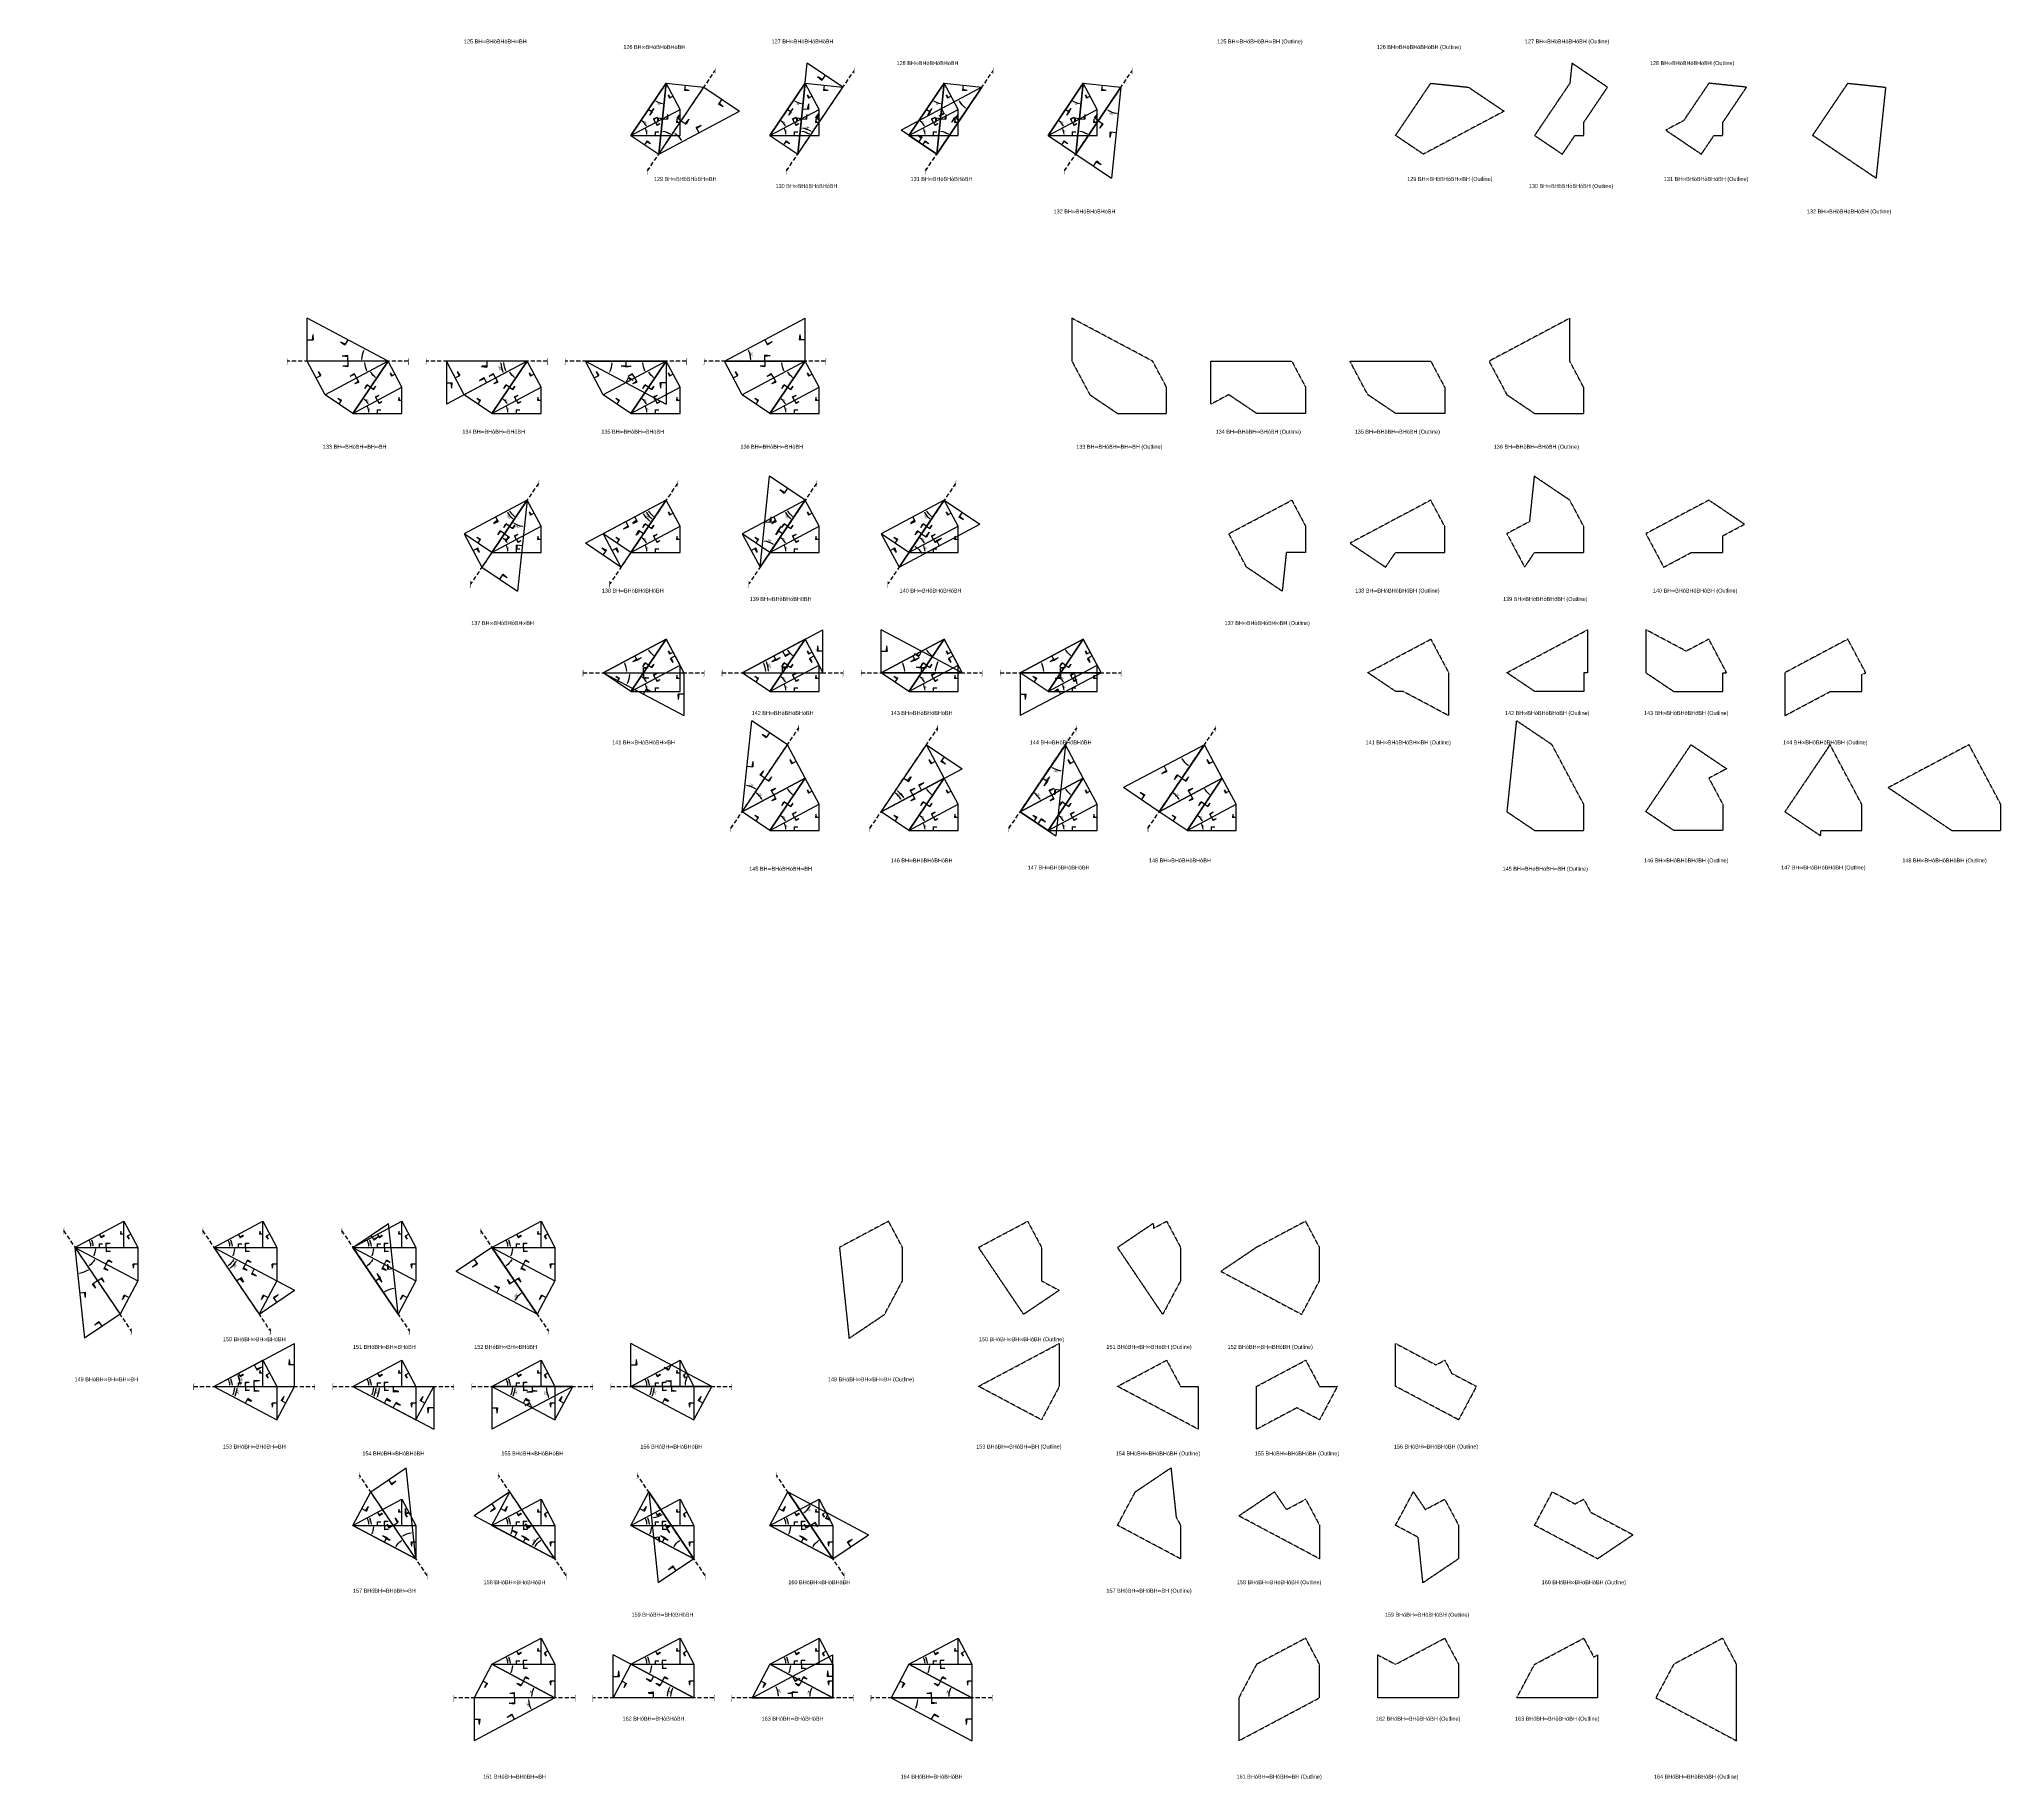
# Model space of a CAD drawing. Header units: millimetres. Extents: x 109495 to 889476, y -4752178 to 24518.
# Drawn here: x 162500 to 761743, y -2354663 to -1822793 of the extents above; entities that cross this region are included whole.
import ezdxf
from ezdxf.enums import TextEntityAlignment as Align

# ---------------------------------------------------------------- set-up
doc = ezdxf.new("R2010")
doc.units = ezdxf.units.MM
doc.header["$PDMODE"] = 35
doc.linetypes.add('DASHED', pattern=[19.05, 12.7, -6.35])
for name, color, linetype in [('BASE', 170, 'Continuous'), ('HYPOTENUSE', 20, 'Continuous'), ('PERPENDICULAR', 90, 'Continuous')]:
    doc.layers.add(name, color=color, linetype=linetype)
doc.styles.add('Arial', font='arial_0.ttf')
doc.dimstyles.new('ISO-25', dxfattribs={"dimtxt": 250, "dimasz": 100, "dimexe": 1.25, "dimexo": 0.625, "dimgap": 100, "dimtad": 1, "dimdec": 0, "dimtxsty": 'Arial', "dimcen": 2.5, "dimadec": 0, "dimazin": 0, "dimtfac": 1, "dimtdec": 0, "dimtmove": 0, "dimatfit": 3, "dimfxl": 1, "dimarcsym": 0})

# ---------------------------------------------------------------- blocks, each defined once
blk = doc.blocks.new('*D9')
at = {"color": 0, "lineweight": -2, "ltscale": 100, "transparency": 16777216}
blk.add_arc((0, 0), 4906, 4.08845, 23.91155, dxfattribs=at)
at = {"color": 0, "ltscale": 100, "transparency": 16777216}
for points in [[(4432, 1963), (4537, 2014), (4332, 2303)], [(4952, 352), (4835, 348), (4906, 0)]]:
    blk.add_solid(points, dxfattribs=at)
at = {"layer": 'Defpoints', "color": 0, "ltscale": 100, "transparency": 16777216}
for p in [(15000, 7976), (0, 0), (0, 0), (4841, 796), (15000, 0)]:
    blk.add_point(p, dxfattribs=at)
at = {"color": 0, "ltscale": 100, "transparency": 16777216, "insert": (5055, 1260), "char_height": 400, "attachment_point": 5, "rotation": 284, "style": 'Arial'}
blk.add_mtext('28°', dxfattribs=at)
blk = doc.blocks.new('SanjoyNathGeometrifyingTrigonometryFundamentalLockedSet')
at = {"color": 242, "linetype": 'DASHED', "ltscale": 100, "true_color": 0xcd2027}
for p, q in [((7500, 3987.8), (8016.4, 3016.6)), ((8852.4, 3574.3), (7922.5, 3193.2)), ((8852.4, 3574.3), (8016.4, 3016.6))]:
    blk.add_line(p, q, dxfattribs=at)
at = {"color": 114, "linetype": 'DASHED', "ltscale": 100, "true_color": 0x139b48}
for p, q in [((14000, 4987.8), (13900, 3987.8)), ((15000, 3987.8), (13900, 3987.8)), ((14000, 4987.8), (14100, 3987.8))]:
    blk.add_line(p, q, dxfattribs=at)
at = {"color": 159, "linetype": 'DASHED', "ltscale": 100, "true_color": 0x22346e}
for p, q in [((7500, 0), (7500, 1100)), ((8500, 1000), (7500, 1100)), ((8500, 1000), (7500, 900))]:
    blk.add_line(p, q, dxfattribs=at)
at = {"layer": 'BASE'}
blk.add_line((0, 0), (15000, 0), dxfattribs=at)
at = {"layer": 'HYPOTENUSE'}
blk.add_line((0, 0), (15000, 7975.6), dxfattribs=at)
at = {"layer": 'PERPENDICULAR'}
blk.add_line((15000, 0), (15000, 7975.6), dxfattribs=at)
at = {"color": 4, "ltscale": 100}
dim = blk.add_angular_dim_2l(base=(4841, 795.6), line1=((0, 0), (15000, 0)), line2=((0, 0), (15000, 7975.6)), dimstyle='ISO-25', override={"dimtxt": 400, "dimasz": 350, "dimgap": 100}, dxfattribs=at)
dim.commit()
dim.dimension.update_dxf_attribs({"geometry": '*D9', "text_midpoint": (5055.4, 1260.5)})

msp = doc.modelspace()

# ---------------------------------------------------------------- linework, layer by layer
at = {"linetype": 'DASHED', "ltscale": 100}
for p, q in [((348296, -1863034), (368997, -1832343)), ((390767, -1863034), (411469, -1832343)), ((433239, -1863034), (453940, -1832343)), ((475710, -1863034), (496412, -1832343)), ((275251, -1921190), (238231, -1921190)), ((317723, -1921190), (280702, -1921190)), ((360194, -1921190), (323173, -1921190)), ((402665, -1921190), (365645, -1921190)), ((315003, -1958546), (294301, -1989237)), ((357474, -1958546), (336773, -1989237)), ((399946, -1958546), (379244, -1989237)), ((442417, -1958546), (421715, -1989237)), ((328613, -2016363), (365634, -2016363)), ((371084, -2016363), (408105, -2016363)), ((413556, -2016363), (450576, -2016363)), ((456027, -2016363), (493048, -2016363)), ((373804, -2063950), (394506, -2033258)), ((416276, -2063950), (436977, -2033258)), ((458747, -2063950), (479449, -2033258)), ((501218, -2063950), (521920, -2033258)), ((169929, -2186854), (190630, -2217546)), ((212400, -2186854), (233102, -2217546)), ((254872, -2186854), (275573, -2217546)), ((297343, -2186854), (318045, -2217546)), ((209680, -2234441), (246701, -2234441)), ((252152, -2234441), (289172, -2234441)), ((294623, -2234441), (331644, -2234441)), ((337095, -2234441), (374115, -2234441)), ((281013, -2292258), (260311, -2261566)), ((323484, -2292258), (302783, -2261566)), ((365956, -2292258), (345254, -2261566)), ((408427, -2292258), (387725, -2261566)), ((326204, -2329614), (289183, -2329614)), ((368675, -2329614), (331655, -2329614)), ((411147, -2329614), (374126, -2329614)), ((453618, -2329614), (416598, -2329614))]:
    msp.add_line(p, q, dxfattribs=at)
at = {"linetype": 'DASHED'}
for points in [[(627810, -1857919), (631669, -1852198), (634329, -1852198), (634329, -1848255), (641611, -1837458), (630732, -1830120), (630088, -1836247), (619329, -1852198)], [(610019, -1844796), (585339, -1857919), (576857, -1852198), (587616, -1836247), (599140, -1837458)], [(670281, -1857919), (674140, -1852198), (676800, -1852198), (676800, -1848255), (684082, -1837458), (672559, -1836247), (664842, -1847689), (659402, -1850581)], [(726554, -1837458), (723632, -1865257), (704271, -1852198), (715031, -1836247)], [(483433, -1931420), (491914, -1937141), (506914, -1937141), (506914, -1929166), (502674, -1921190), (477993, -1908067), (477993, -1921190)], [(610847, -1931420), (619329, -1937141), (634329, -1937141), (634329, -1929166), (630088, -1921190), (630088, -1908067), (605407, -1921190)], [(525904, -1931420), (520465, -1934313), (520465, -1921190), (545145, -1921190), (549386, -1929166), (549386, -1937141), (534386, -1937141)], [(587616, -1921190), (591857, -1929166), (591857, -1937141), (576857, -1937141), (568376, -1931420), (562936, -1921190)], [(619329, -1979613), (634329, -1979613), (634329, -1971637), (630088, -1963661), (619209, -1956323), (617748, -1970223), (610847, -1973892), (616287, -1984122)], [(545145, -1963661), (549386, -1971637), (549386, -1979613), (543469, -1979613), (542223, -1991460), (531344, -1984122), (525904, -1973892)], [(576857, -1979613), (591857, -1979613), (591857, -1971637), (587616, -1963661), (562936, -1976784), (573815, -1984122)], [(658758, -1984122), (667240, -1979613), (676800, -1979613), (676800, -1974529), (683438, -1970999), (672559, -1963661), (653318, -1973892)], [(587616, -2006133), (593056, -2016363), (593056, -2029486), (579135, -2022084), (576857, -2022084), (568376, -2016363)], [(635527, -2003240), (635527, -2016363), (634329, -2016363), (634329, -2022084), (619329, -2022084), (610847, -2016363)], [(676800, -2016363), (677999, -2016363), (672559, -2006133), (665659, -2009802), (653318, -2003240), (653318, -2016363), (661800, -2022084), (676800, -2022084)], [(709711, -2022084), (719271, -2022084), (719271, -2017001), (720470, -2016363), (715031, -2006133), (695790, -2016363), (695790, -2029486)], [(610847, -2058834), (619329, -2064555), (634329, -2064555), (634329, -2056580), (624648, -2038374), (613769, -2031035)], [(653318, -2058834), (667120, -2038374), (677999, -2045712), (672559, -2048604), (676800, -2056580), (676800, -2064555), (661800, -2064555)], [(706839, -2064555), (719271, -2064555), (719271, -2056580), (709591, -2038374), (695790, -2058834), (706669, -2066173)], [(727382, -2051496), (746743, -2064555), (761743, -2064555), (761743, -2056580), (752062, -2038374)], [(426212, -2191969), (421972, -2183994), (406972, -2191969), (409893, -2219769), (420773, -2212430), (426212, -2202200)], [(468684, -2202200), (474123, -2205092), (463244, -2212430), (449443, -2191969), (464443, -2183994), (468684, -2191969)], [(491914, -2191969), (502794, -2184631), (502948, -2186103), (506914, -2183994), (511155, -2191969), (511155, -2202200), (505716, -2212430)], [(553627, -2191969), (549386, -2183994), (534386, -2191969), (523507, -2199308), (548187, -2212430), (553627, -2202200)], [(449443, -2234441), (474123, -2221318), (474123, -2234441), (468684, -2244671)], [(601538, -2234441), (596098, -2244671), (576857, -2234441), (576857, -2221318), (589197, -2227879), (591857, -2226465), (593954, -2230409)], [(511155, -2234441), (516595, -2234441), (516595, -2247564), (491914, -2234441), (506914, -2226465)], [(553627, -2234441), (559066, -2234441), (553627, -2244671), (546726, -2241002), (534386, -2247564), (534386, -2234441), (549386, -2226465)], [(491914, -2276912), (497354, -2266682), (508233, -2259344), (509815, -2274392), (511155, -2276912), (511155, -2287143)], [(528946, -2274020), (539825, -2266682), (543469, -2272083), (549386, -2268937), (553627, -2276912), (553627, -2287143)], [(585940, -2272083), (591857, -2268937), (596098, -2276912), (596098, -2287143), (585219, -2294481), (583758, -2280581), (576857, -2276912), (582297, -2266682)], [(636425, -2272880), (649449, -2279804), (638569, -2287143), (619329, -2276912), (624768, -2266682), (631669, -2270351), (634329, -2268937)], [(553627, -2319384), (549386, -2311408), (534386, -2319384), (528946, -2329614), (528946, -2342737), (553627, -2329614)], [(596098, -2329614), (571418, -2329614), (571418, -2316491), (576857, -2319384), (591857, -2311408), (596098, -2319384)], [(637370, -2317129), (638569, -2316491), (638569, -2329614), (613889, -2329614), (619329, -2319384), (634329, -2311408)], [(681041, -2319384), (676800, -2311408), (661800, -2319384), (656360, -2329614), (681041, -2342737)]]:
    msp.add_lwpolyline(points, close=True, dxfattribs=at)

# ---------------------------------------------------------------- block references
at = {"linetype": 'DASHED', "ltscale": 100}
for p, xscale, yscale, zscale, rotation in [((394217, -1857919), 1.645357565266573, 1.645357565266573, 1.645357565266573, 56.00000000000003), ((450490, -1837458), -1.645357565266573, 1.645357565266573, 1.645357565266573, 56.00000000000004), ((343265, -1852198), 1.132570050689039, 1.132570050689039, 1.132570050689039, 27.99999999999999), ((354024, -1836247), 1.282714919717771, 1.282714919717771, 1.282714919717771, 236.0000000000001), ((351746, -1857919), -1.452764501644345, 1.452764501644345, 1.452764501644345, 264), ((351746, -1857919), -1.645357565266573, 1.645357565266573, 1.645357565266573, 236.0000000000001), ((385736, -1852198), 1.132570050689039, 1.132570050689039, 1.132570050689039, 27.99999999999999), ((396495, -1836247), 1.282714919717771, 1.282714919717771, 1.282714919717771, 236.0000000000001), ((394217, -1857919), -1.452764501644345, 1.452764501644345, 1.452764501644345, 264), ((428207, -1852198), 1.132570050689039, 1.132570050689039, 1.132570050689039, 27.99999999999999), ((438967, -1836247), 1.282714919717771, 1.282714919717771, 1.282714919717771, 236.0000000000001), ((436689, -1857919), -1.452764501644345, 1.452764501644345, 1.452764501644345, 264), ((470679, -1852198), 1.132570050689039, 1.132570050689039, 1.132570050689039, 27.99999999999999), ((481438, -1836247), 1.282714919717771, 1.282714919717771, 1.282714919717771, 236.0000000000001), ((479160, -1857919), -1.452764501644345, 1.452764501644345, 1.452764501644345, 264), ((492961, -1837458), 1.645357565266573, 1.645357565266573, 1.645357565266573, 236.0000000000001), ((269081, -1921190), -1.452764501644347, 1.452764501644347, 1.452764501644347, 27.99999999999998), ((311552, -1921190), -1.452764501644347, 1.452764501644347, 1.452764501644347, 27.99999999999998), ((354024, -1921190), -1.452764501644347, 1.452764501644347, 1.452764501644347, 27.99999999999998), ((396495, -1921190), -1.452764501644347, 1.452764501644347, 1.452764501644347, 27.99999999999998), ((269081, -1921190), -1.282714919717773, 1.282714919717773, 1.282714919717773, 55.99999999999996), ((311552, -1921190), -1.282714919717773, 1.282714919717773, 1.282714919717773, 55.99999999999996), ((354024, -1921190), -1.282714919717773, 1.282714919717773, 1.282714919717773, 55.99999999999996), ((396495, -1921190), -1.282714919717773, 1.282714919717773, 1.282714919717773, 55.99999999999996), ((258322, -1937141), 1.132570050689039, 1.132570050689039, 1.132570050689039, 27.99999999999999), ((311552, -1921190), 1.645357565266577, 1.645357565266577, 1.645357565266577, 180), ((300793, -1937141), 1.132570050689039, 1.132570050689039, 1.132570050689039, 27.99999999999999), ((329344, -1921190), -1.645357565266577, 1.645357565266577, 1.645357565266577, 180), ((343265, -1937141), 1.132570050689039, 1.132570050689039, 1.132570050689039, 27.99999999999999), ((385736, -1937141), 1.132570050689039, 1.132570050689039, 1.132570050689039, 27.99999999999999), ((311552, -1963661), -1.282714919717773, 1.282714919717773, 1.282714919717773, 55.99999999999996), ((354024, -1963661), -1.645357565266573, 1.645357565266573, 1.645357565266573, 56.00000000000004), ((354024, -1963661), -1.282714919717773, 1.282714919717773, 1.282714919717773, 55.99999999999996), ((382694, -1984122), 1.645357565266573, 1.645357565266573, 1.645357565266573, 56.00000000000003), ((396495, -1963661), -1.282714919717773, 1.282714919717773, 1.282714919717773, 55.99999999999996), ((438967, -1963661), -1.282714919717773, 1.282714919717773, 1.282714919717773, 55.99999999999996), ((311552, -1963661), 1.452764501644345, 1.452764501644345, 1.452764501644345, 208), ((300793, -1979613), 1.132570050689039, 1.132570050689039, 1.132570050689039, 27.99999999999999), ((311552, -1963661), 1.645357565266573, 1.645357565266573, 1.645357565266573, 236.0000000000001), ((354024, -1963661), 1.452764501644345, 1.452764501644345, 1.452764501644345, 208), ((343265, -1979613), 1.132570050689039, 1.132570050689039, 1.132570050689039, 27.99999999999999), ((396495, -1963661), 1.452764501644345, 1.452764501644345, 1.452764501644345, 208), ((385736, -1979613), 1.132570050689039, 1.132570050689039, 1.132570050689039, 27.99999999999999), ((438967, -1963661), 1.452764501644345, 1.452764501644345, 1.452764501644345, 208), ((428207, -1979613), 1.132570050689039, 1.132570050689039, 1.132570050689039, 27.99999999999999), ((425166, -1984122), -1.645357565266573, 1.645357565266573, 1.645357565266573, 236.0000000000001), ((354024, -2006133), -1.282714919717773, 1.282714919717773, 1.282714919717773, 55.99999999999996), ((396495, -2006133), -1.282714919717773, 1.282714919717773, 1.282714919717773, 55.99999999999996), ((438967, -2006133), -1.282714919717773, 1.282714919717773, 1.282714919717773, 55.99999999999996), ((481438, -2006133), -1.282714919717773, 1.282714919717773, 1.282714919717773, 55.99999999999996), ((334783, -2016363), -1.452764501644345, 1.452764501644345, 1.452764501644345, 208), ((343265, -2022084), 1.132570050689039, 1.132570050689039, 1.132570050689039, 27.99999999999999), ((377255, -2016363), -1.452764501644345, 1.452764501644345, 1.452764501644345, 208), ((385736, -2022084), 1.132570050689039, 1.132570050689039, 1.132570050689039, 27.99999999999999), ((419726, -2016363), -1.452764501644345, 1.452764501644345, 1.452764501644345, 208), ((428207, -2022084), 1.132570050689039, 1.132570050689039, 1.132570050689039, 27.99999999999999), ((462197, -2016363), -1.452764501644345, 1.452764501644345, 1.452764501644345, 208), ((470679, -2022084), 1.132570050689039, 1.132570050689039, 1.132570050689039, 27.99999999999999), ((334783, -2016363), -1.645357565266573, 1.645357565266573, 1.645357565266573, 180), ((486878, -2016363), 1.645357565266573, 1.645357565266573, 1.645357565266573, 180), ((377255, -2058834), 1.645357565266573, 1.645357565266573, 1.645357565266573, 56.00000000000003), ((518470, -2038374), -1.645357565266573, 1.645357565266573, 1.645357565266573, 56.00000000000004), ((377255, -2058834), 1.452764501644345, 1.452764501644345, 1.452764501644345, 28.00000000000004), ((396495, -2048604), -1.282714919717773, 1.282714919717773, 1.282714919717773, 55.99999999999996), ((419726, -2058834), 1.452764501644345, 1.452764501644345, 1.452764501644345, 28.00000000000004), ((419726, -2058834), -1.645357565266573, 1.645357565266573, 1.645357565266573, 236.0000000000001), ((438967, -2048604), -1.282714919717773, 1.282714919717773, 1.282714919717773, 55.99999999999996), ((462197, -2058834), 1.452764501644345, 1.452764501644345, 1.452764501644345, 28.00000000000004), ((475998, -2038374), 1.645357565266573, 1.645357565266573, 1.645357565266573, 236.0000000000001), ((481438, -2048604), -1.282714919717773, 1.282714919717773, 1.282714919717773, 55.99999999999996), ((504669, -2058834), 1.452764501644345, 1.452764501644345, 1.452764501644345, 28.00000000000004), ((523909, -2048604), -1.282714919717773, 1.282714919717773, 1.282714919717773, 55.99999999999996), ((385736, -2064555), 1.132570050689039, 1.132570050689039, 1.132570050689039, 27.99999999999999), ((428207, -2064555), 1.132570050689039, 1.132570050689039, 1.132570050689039, 27.99999999999999), ((470679, -2064555), 1.132570050689039, 1.132570050689039, 1.132570050689039, 27.99999999999999), ((513150, -2064555), 1.132570050689039, 1.132570050689039, 1.132570050689039, 27.99999999999999), ((173379, -2191969), -1.132570050689037, 1.132570050689037, 1.132570050689037, 208), ((215850, -2191969), -1.132570050689037, 1.132570050689037, 1.132570050689037, 208), ((215850, -2191969), 1.645357565266568, 1.645357565266568, 1.645357565266568, 303.9999999999999), ((258322, -2191969), -1.132570050689037, 1.132570050689037, 1.132570050689037, 208), ((272123, -2212430), -1.645357565266571, 1.645357565266571, 1.645357565266571, 303.9999999999999), ((300793, -2191969), -1.132570050689037, 1.132570050689037, 1.132570050689037, 208), ((173379, -2191969), -1.645357565266568, 1.645357565266568, 1.645357565266568, 123.9999999999998), ((173379, -2191969), -1.452764501644339, 1.452764501644339, 1.452764501644339, 151.9999999999999), ((173379, -2191969), -1.282714919717768, 1.282714919717768, 1.282714919717768, 180), ((215850, -2191969), -1.452764501644339, 1.452764501644339, 1.452764501644339, 151.9999999999999), ((215850, -2191969), -1.282714919717768, 1.282714919717768, 1.282714919717768, 180), ((258322, -2191969), -1.452764501644339, 1.452764501644339, 1.452764501644339, 151.9999999999999), ((258322, -2191969), -1.282714919717768, 1.282714919717768, 1.282714919717768, 180), ((314594, -2212430), 1.645357565266571, 1.645357565266571, 1.645357565266571, 123.9999999999998), ((300793, -2191969), -1.452764501644339, 1.452764501644339, 1.452764501644339, 151.9999999999999), ((300793, -2191969), -1.282714919717768, 1.282714919717768, 1.282714919717768, 180), ((215850, -2234441), 1.452764501644339, 1.452764501644339, 1.452764501644339, 331.9999999999999), ((215850, -2234441), -1.132570050689037, 1.132570050689037, 1.132570050689037, 208), ((258322, -2234441), 1.452764501644339, 1.452764501644339, 1.452764501644339, 331.9999999999999), ((258322, -2234441), -1.132570050689037, 1.132570050689037, 1.132570050689037, 208), ((300793, -2234441), 1.452764501644339, 1.452764501644339, 1.452764501644339, 331.9999999999999), ((300793, -2234441), -1.132570050689037, 1.132570050689037, 1.132570050689037, 208), ((343265, -2234441), 1.452764501644339, 1.452764501644339, 1.452764501644339, 331.9999999999999), ((343265, -2234441), -1.132570050689037, 1.132570050689037, 1.132570050689037, 208), ((215850, -2234441), -1.282714919717768, 1.282714919717768, 1.282714919717768, 180), ((258322, -2234441), -1.282714919717768, 1.282714919717768, 1.282714919717768, 180), ((258322, -2234441), -1.645357565266569, 1.645357565266569, 1.645357565266569, 180), ((300793, -2234441), -1.282714919717768, 1.282714919717768, 1.282714919717768, 180), ((325474, -2234441), 1.645357565266569, 1.645357565266569, 1.645357565266569, 180), ((343265, -2234441), -1.282714919717768, 1.282714919717768, 1.282714919717768, 180), ((277563, -2287143), -1.645357565266571, 1.645357565266571, 1.645357565266571, 303.9999999999999), ((391176, -2266682), 1.645357565266571, 1.645357565266571, 1.645357565266571, 303.9999999999999), ((277563, -2287143), -1.452764501644342, 1.452764501644342, 1.452764501644342, 331.9999999999999), ((258322, -2276912), -1.132570050689037, 1.132570050689037, 1.132570050689037, 208), ((320034, -2287143), 1.645357565266571, 1.645357565266571, 1.645357565266571, 123.9999999999998), ((320034, -2287143), -1.452764501644342, 1.452764501644342, 1.452764501644342, 331.9999999999999), ((300793, -2276912), -1.132570050689037, 1.132570050689037, 1.132570050689037, 208), ((348704, -2266682), -1.645357565266571, 1.645357565266571, 1.645357565266571, 123.9999999999998), ((362505, -2287143), -1.452764501644342, 1.452764501644342, 1.452764501644342, 331.9999999999999), ((343265, -2276912), -1.132570050689037, 1.132570050689037, 1.132570050689037, 208), ((404977, -2287143), -1.452764501644342, 1.452764501644342, 1.452764501644342, 331.9999999999999), ((385736, -2276912), -1.132570050689037, 1.132570050689037, 1.132570050689037, 208), ((258322, -2276912), -1.282714919717768, 1.282714919717768, 1.282714919717768, 180), ((300793, -2276912), -1.282714919717768, 1.282714919717768, 1.282714919717768, 180), ((343265, -2276912), -1.282714919717768, 1.282714919717768, 1.282714919717768, 180), ((385736, -2276912), -1.282714919717768, 1.282714919717768, 1.282714919717768, 180), ((300793, -2319384), -1.132570050689037, 1.132570050689037, 1.132570050689037, 208), ((343265, -2319384), -1.132570050689037, 1.132570050689037, 1.132570050689037, 208), ((385736, -2319384), -1.132570050689037, 1.132570050689037, 1.132570050689037, 208), ((428207, -2319384), -1.132570050689037, 1.132570050689037, 1.132570050689037, 208), ((320034, -2329614), 1.452764501644342, 1.452764501644342, 1.452764501644342, 151.9999999999999), ((300793, -2319384), -1.282714919717768, 1.282714919717768, 1.282714919717768, 180), ((362505, -2329614), 1.452764501644342, 1.452764501644342, 1.452764501644342, 151.9999999999999), ((343265, -2319384), -1.282714919717768, 1.282714919717768, 1.282714919717768, 180), ((404977, -2329614), 1.452764501644342, 1.452764501644342, 1.452764501644342, 151.9999999999999), ((385736, -2319384), -1.282714919717768, 1.282714919717768, 1.282714919717768, 180), ((447448, -2329614), 1.452764501644342, 1.452764501644342, 1.452764501644342, 151.9999999999999), ((428207, -2319384), -1.282714919717768, 1.282714919717768, 1.282714919717768, 180), ((320034, -2329614), 1.645357565266569, 1.645357565266569, 1.645357565266569, 180), ((422768, -2329614), -1.645357565266569, 1.645357565266569, 1.645357565266569, 180)]:
    msp.add_blockref('SanjoyNathGeometrifyingTrigonometryFundamentalLockedSet', p, dxfattribs=dict(at, xscale=xscale, yscale=yscale, zscale=zscale, rotation=rotation))
at = {"linetype": 'DASHED'}
for p in [(343265, -1852198), (385736, -1852198), (428207, -1852198), (470679, -1852198), (258322, -1937141), (300793, -1937141), (343265, -1937141), (385736, -1937141), (300793, -1979613), (343265, -1979613), (385736, -1979613), (428207, -1979613), (343265, -2022084), (385736, -2022084), (428207, -2022084), (470679, -2022084), (385736, -2064555), (428207, -2064555), (470679, -2064555), (513150, -2064555), (173379, -2191969), (215850, -2191969), (258322, -2191969), (300793, -2191969), (215850, -2234441), (258322, -2234441), (300793, -2234441), (343265, -2234441), (258322, -2276912), (300793, -2276912), (343265, -2276912), (385736, -2276912), (300793, -2319384), (343265, -2319384), (385736, -2319384), (428207, -2319384)]:
    msp.add_blockref('SanjoyNathGeometrifyingTrigonometryFundamentalLockedSet', p, dxfattribs=at)
at = {"linetype": 'DASHED', "ltscale": 100}
for p, xscale, yscale, zscale in [((269081, -1921190), -1.645357565266577, 1.645357565266577, 1.645357565266577), ((371815, -1921190), 1.645357565266577, 1.645357565266577, 1.645357565266577), ((377255, -2016363), 1.645357565266573, 1.645357565266573, 1.645357565266573), ((444406, -2016363), -1.645357565266573, 1.645357565266573, 1.645357565266573), ((215850, -2234441), 1.645357565266564, 1.645357565266564, 1.645357565266564), ((367945, -2234441), -1.645357565266569, 1.645357565266569, 1.645357565266569), ((362505, -2329614), -1.645357565266569, 1.645357565266569, 1.645357565266569), ((380296, -2329614), 1.645357565266569, 1.645357565266569, 1.645357565266569)]:
    msp.add_blockref('SanjoyNathGeometrifyingTrigonometryFundamentalLockedSet', p, dxfattribs=dict(at, xscale=xscale, yscale=yscale, zscale=zscale))

# ---------------------------------------------------------------- texts
at = {"linetype": 'DASHED', "ltscale": 100, "style": 'Arial'}
for s, p in [('125 BH∞BHöBHöBH∞BH', (301828, -1823457)), ('126 BH∞BHöBHöBHóBH', (350383, -1825178)), ('127 BH∞BHöBHöBHöBH', (395678, -1823457)), ('125 BH∞BHöBHöBH∞BH (Outline)', (535420, -1823457)), ('126 BH∞BHöBHöBHóBH (Outline)', (583975, -1825178)), ('127 BH∞BHöBHöBHöBH (Outline)', (629271, -1823457)), ('⌡', (368997, -1832343)), ('⌡', (411469, -1832343)), ('128 BH∞BHöBHöBHòBH', (433864, -1830093)), ('⌡', (453940, -1832343)), ('⌡', (496412, -1832343)), ('128 BH∞BHöBHöBHòBH (Outline)', (667457, -1830093)), ('⌠', (348296, -1863034)), ('⌠', (390767, -1863034)), ('⌠', (433239, -1863034)), ('⌠', (475710, -1863034)), ('129 BH∞BHöBHòBH∞BH', (359846, -1865504)), ('130 BH∞BHöBHòBHóBH', (396877, -1867649)), ('131 BH∞BHöBHòBHöBH', (438150, -1865504)), ('129 BH∞BHöBHòBH∞BH (Outline)', (593438, -1865504)), ('130 BH∞BHöBHòBHóBH (Outline)', (630470, -1867649)), ('131 BH∞BHöBHòBHöBH (Outline)', (671742, -1865504)), ('132 BH∞BHöBHòBHòBH', (481820, -1875411)), ('132 BH∞BHöBHòBHòBH (Outline)', (715413, -1875411)), ('⌡', (238231, -1921190)), ('⌠', (275251, -1921190)), ('⌡', (280702, -1921190)), ('⌠', (317723, -1921190)), ('⌡', (323173, -1921190)), ('⌠', (360194, -1921190)), ('⌡', (365645, -1921190)), ('⌠', (402665, -1921190)), ('133 BH∞BHòBH∞BH∞BH', (258861, -1947317)), ('134 BH∞BHòBH∞BHóBH', (301333, -1942724)), ('135 BH∞BHòBH∞BHöBH', (343804, -1942724)), ('136 BH∞BHòBH∞BHòBH', (386275, -1947317)), ('133 BH∞BHòBH∞BH∞BH (Outline)', (492454, -1947317)), ('134 BH∞BHòBH∞BHóBH (Outline)', (534925, -1942724)), ('135 BH∞BHòBH∞BHöBH (Outline)', (577397, -1942724)), ('136 BH∞BHòBH∞BHòBH (Outline)', (619868, -1947317)), ('⌠', (315003, -1958546)), ('⌠', (357474, -1958546)), ('⌠', (399946, -1958546)), ('⌠', (442417, -1958546)), ('⌡', (294301, -1989237)), ('⌡', (336773, -1989237)), ('⌡', (379244, -1989237)), ('⌡', (421715, -1989237)), ('138 BH∞BHòBHóBHóBH', (343804, -1991284)), ('139 BH∞BHòBHóBHöBH', (388995, -1993852)), ('140 BH∞BHòBHóBHòBH', (434786, -1991284)), ('138 BH∞BHòBHóBHóBH (Outline)', (577397, -1991284)), ('139 BH∞BHòBHóBHöBH (Outline)', (622588, -1993852)), ('140 BH∞BHòBHóBHòBH (Outline)', (668378, -1991284)), ('137 BH∞BHòBHóBH∞BH', (304052, -2001190)), ('137 BH∞BHòBHóBH∞BH (Outline)', (537645, -2001190)), ('⌠', (328613, -2016363)), ('⌡', (365634, -2016363)), ('⌠', (371084, -2016363)), ('⌡', (408105, -2016363)), ('⌠', (413556, -2016363)), ('⌡', (450576, -2016363)), ('⌠', (456027, -2016363)), ('⌡', (493048, -2016363)), ('142 BH∞BHòBHöBHóBH', (389595, -2028679)), ('143 BH∞BHòBHöBHöBH', (432066, -2028679)), ('142 BH∞BHòBHöBHóBH (Outline)', (623187, -2028679)), ('143 BH∞BHòBHöBHöBH (Outline)', (665659, -2028679)), ('141 BH∞BHòBHöBH∞BH', (347123, -2037660)), ('⌡', (394506, -2033258)), ('⌡', (436977, -2033258)), ('144 BH∞BHòBHöBHòBH', (474537, -2037660)), ('⌡', (479449, -2033258)), ('⌡', (521920, -2033258)), ('141 BH∞BHòBHöBH∞BH (Outline)', (580716, -2037660)), ('144 BH∞BHòBHöBHòBH (Outline)', (708130, -2037660)), ('⌠', (373804, -2063950)), ('⌠', (416276, -2063950)), ('⌠', (458747, -2063950)), ('⌠', (501218, -2063950)), ('146 BH∞BHòBHòBHóBH', (432066, -2073719)), ('148 BH∞BHòBHòBHòBH', (510970, -2073719)), ('146 BH∞BHòBHòBHóBH (Outline)', (665659, -2073719)), ('148 BH∞BHòBHòBHòBH (Outline)', (744562, -2073719)), ('145 BH∞BHòBHòBH∞BH', (388995, -2076287)), ('147 BH∞BHòBHòBHöBH', (473938, -2075902)), ('145 BH∞BHòBHòBH∞BH (Outline)', (622588, -2076287)), ('147 BH∞BHòBHòBHöBH (Outline)', (707531, -2075902)), ('⌠', (169929, -2186854)), ('⌠', (212400, -2186854)), ('⌠', (254872, -2186854)), ('⌠', (297343, -2186854)), ('⌡', (190630, -2217546)), ('⌡', (233102, -2217546)), ('⌡', (275573, -2217546)), ('⌡', (318045, -2217546)), ('150 BHóBH∞BH∞BHóBH', (228191, -2220043)), ('151 BHóBH∞BH∞BHöBH', (267942, -2222383)), ('152 BHóBH∞BH∞BHòBH', (304974, -2222383)), ('150 BHóBH∞BH∞BHóBH (Outline)', (462571, -2220043)), ('151 BHóBH∞BH∞BHöBH (Outline)', (501535, -2222383)), ('152 BHóBH∞BH∞BHòBH (Outline)', (538567, -2222383)), ('149 BHóBH∞BH∞BH∞BH', (182999, -2232290)), ('⌠', (209680, -2234441)), ('⌡', (246701, -2234441)), ('⌠', (252152, -2234441)), ('⌡', (289172, -2234441)), ('⌠', (294623, -2234441)), ('⌡', (331644, -2234441)), ('⌠', (337095, -2234441)), ('⌡', (374115, -2234441)), ('149 BHóBH∞BH∞BH∞BH (Outline)', (416592, -2232290)), ('153 BHóBH∞BHóBH∞BH', (228191, -2252845)), ('156 BHóBH∞BHóBHòBH', (355605, -2252845)), ('153 BHóBH∞BHóBH∞BH (Outline)', (461783, -2252845)), ('156 BHóBH∞BHóBHòBH (Outline)', (589197, -2252845)), ('154 BHóBH∞BHóBHóBH', (270662, -2254948)), ('155 BHóBH∞BHóBHöBH', (313133, -2254948)), ('154 BHóBH∞BHóBHóBH (Outline)', (504255, -2254948)), ('155 BHóBH∞BHóBHöBH (Outline)', (546726, -2254948)), ('⌡', (260311, -2261566)), ('⌡', (302783, -2261566)), ('⌡', (345254, -2261566)), ('⌡', (387725, -2261566)), ('⌠', (281013, -2292258)), ('158 BHóBH∞BHöBHóBH', (307694, -2294304)), ('⌠', (323484, -2292258)), ('⌠', (365956, -2292258)), ('160 BHóBH∞BHöBHòBH', (400796, -2294304)), ('⌠', (408427, -2292258)), ('158 BHóBH∞BHöBHóBH (Outline)', (541286, -2294304)), ('160 BHóBH∞BHöBHòBH (Outline)', (634389, -2294304)), ('157 BHóBH∞BHöBH∞BH', (267942, -2296872)), ('157 BHóBH∞BHöBH∞BH (Outline)', (501535, -2296872)), ('159 BHóBH∞BHöBHöBH', (352885, -2304211)), ('159 BHóBH∞BHöBHöBH (Outline)', (586478, -2304211)), ('⌡', (289183, -2329614)), ('⌠', (326204, -2329614)), ('⌡', (331655, -2329614)), ('⌠', (368675, -2329614)), ('⌡', (374126, -2329614)), ('⌠', (411147, -2329614)), ('⌡', (416598, -2329614)), ('⌠', (453618, -2329614)), ('162 BHóBH∞BHòBHóBH', (350165, -2335986)), ('163 BHóBH∞BHòBHöBH', (392637, -2335986)), ('162 BHóBH∞BHòBHóBH (Outline)', (583758, -2335986)), ('163 BHóBH∞BHòBHöBH (Outline)', (626229, -2335986)), ('161 BHóBH∞BHòBH∞BH', (307694, -2353702)), ('164 BHóBH∞BHòBHòBH', (435108, -2353702)), ('161 BHóBH∞BHòBH∞BH (Outline)', (541286, -2353702)), ('164 BHóBH∞BHòBHòBH (Outline)', (668700, -2353702))]:
    msp.add_text(s, height=1200, dxfattribs=at).set_placement(p, align=Align.MIDDLE_CENTER)

doc.saveas('drawing.dxf')
